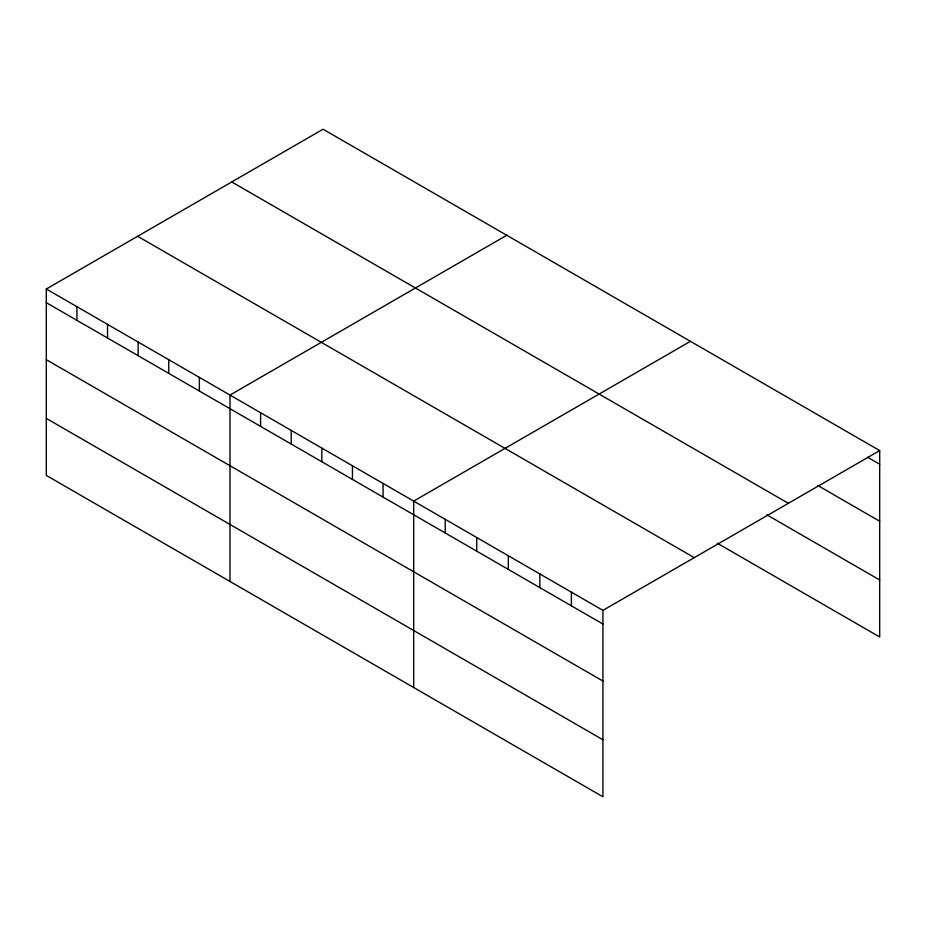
<?xml version="1.0" encoding="UTF-8"?>
<svg xmlns="http://www.w3.org/2000/svg" width="926" height="926" viewBox="0 0 926 926"><rect width="100%" height="100%" fill="white"/><g stroke="black" fill="none" stroke-linecap="round" stroke-linejoin="round"><path stroke-width="1.39" d="M46.3 289.016L602.93 610.373L602.93 796.777L46.3 475.42L46.3 289.016L323.07 129.223L879.7 450.58L879.7 636.984L717.141 543.134M506.765 235.273L229.984 395.066L229.984 581.47M690.449 341.324L413.679 501.116L413.679 687.52M602.93 610.373L879.7 450.58M867.569 457.236L879.7 464.239M817.832 485.525L879.7 521.245M231.743 181.947L788.362 503.316M766.878 514.844L879.7 579.977M137.638 236.28L694.257 557.649M46.3 302.663L602.93 624.031M46.3 359.67L602.93 681.038M46.3 418.402L602.93 739.77M571.388 592.165L571.388 605.812M539.846 573.958L539.846 587.605M508.305 555.75L508.305 569.397M476.763 537.531L476.763 551.19M445.221 519.324L445.221 532.971M383.063 483.441L383.063 497.088M352.447 465.766L352.447 479.413M321.831 448.091L321.831 461.738M291.215 430.416L291.215 444.063M260.6 412.741L260.6 426.388M199.368 377.391L199.368 391.038M168.764 359.716L168.764 373.363M138.148 342.041L138.148 355.688M107.532 324.366L107.532 338.013M76.916 306.691L76.916 320.338"/></g></svg>
